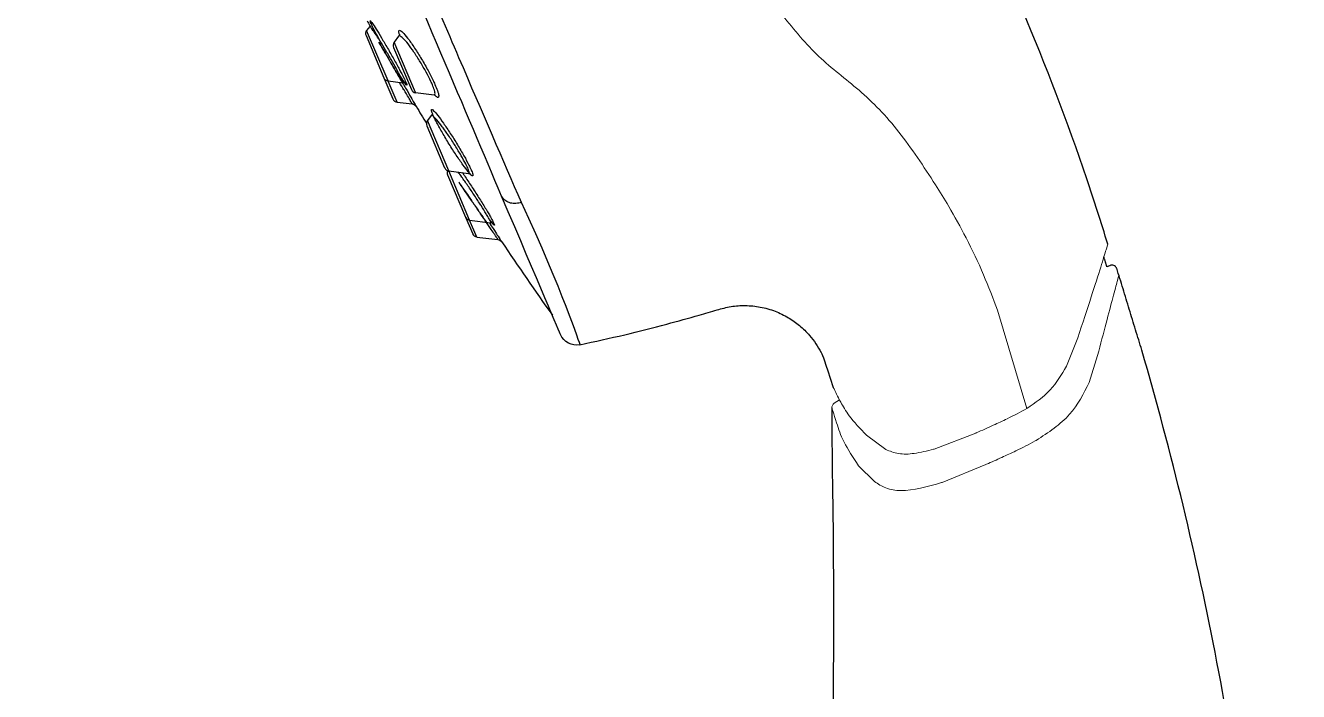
# Model space of a CAD drawing. Extents: x 1522 to 1942, y -990 to -693.
# Drawn here: x 1839.81 to 1854.55, y -739.59 to -731.88 of the extents above; entities that cross this region are included whole.
import ezdxf

# ---------------------------------------------------------------- set-up
doc = ezdxf.new("R2010")
doc.units = 0
doc.header["$LTSCALE"] = 7
doc.header["$MEASUREMENT"] = 0
doc.layers.get('0').update_dxf_attribs({"color": 2, "linetype": 'CONTINUOUS'})
doc.layers.add('41', color=7, linetype='CONTINUOUS')

msp = doc.modelspace()

# ---------------------------------------------------------------- linework, layer by layer
at = {"color": 7, "linetype": 'Continuous', "lineweight": 15}
for p, q in [((1851.405, -736.315), (1851.065, -735.18)), ((1851.993, -735.499), (1851.863, -735.827)), ((1852.126, -736.015), (1852.223, -735.702)), ((1849.234, -736.217), (1849.172, -736.257)), ((1849.546, -736.627), (1849.77, -736.792)), ((1850.329, -736.788), (1850.812, -736.602)), ((1850.812, -736.602), (1850.818, -736.599)), ((1851.5, -736.693), (1851.511, -736.687)), ((1850.937, -736.962), (1850.928, -736.966)), ((1849.454, -736.979), (1849.638, -737.163)), ((1850.422, -737.172), (1850.928, -736.966)), ((1850.422, -737.172), (1850.417, -737.174))]:
    msp.add_line(p, q, dxfattribs=at)
for points, knots in [([(1848.573, -731.766), (1848.71, -731.933), (1848.988, -732.27), (1849.468, -732.615), (1849.929, -733.086), (1850.207, -733.514), (1850.346, -733.727)], [0, 0, 0, 0, 0.242545, 0.491582, 0.746495, 1, 1, 1, 1]), ([(1851.065, -735.18), (1851.012, -735.041), (1850.9, -734.75), (1850.708, -734.347), (1850.518, -734.004), (1850.397, -733.809), (1850.346, -733.727)], [0, 0, 0, 0, 0.259068, 0.544461, 0.807844, 1, 1, 1, 1]), ([(1852.341, -734.415), (1852.337, -734.428), (1852.329, -734.454), (1852.263, -734.668), (1852.155, -735.012), (1852.048, -735.333), (1851.993, -735.499)], [0, 0, 0, 0, 0.223097, 0.464167, 0.723142, 1, 1, 1, 1]), ([(1852.223, -735.702), (1852.257, -735.572), (1852.325, -735.313), (1852.403, -735.02), (1852.457, -734.817), (1852.464, -734.791), (1852.468, -734.778), (1852.468, -734.776), (1852.469, -734.774), (1852.469, -734.773)], [0, 0, 0, 0, 0.250056, 0.500074, 0.750037, 1, 1, 1, 1.035088, 1.035088, 1.035088, 1.035088]), ([(1851.863, -735.827), (1851.806, -735.924), (1851.692, -736.119), (1851.501, -736.25), (1851.405, -736.315)], [0, 0, 0, 0, 0.498517, 1, 1, 1, 1]), ([(1849.162, -736.072), (1849.174, -736.097), (1849.198, -736.147), (1849.241, -736.233), (1849.291, -736.318), (1849.372, -736.443), (1849.473, -736.55), (1849.546, -736.627)], [0, 0, 0, 0, 0.186302, 0.370226, 0.505083, 0.642541, 1, 1, 1, 1]), ([(1851.511, -736.687), (1851.652, -736.595), (1851.923, -736.419), (1852.061, -736.145), (1852.126, -736.015)], [0, 0, 0, 0, 0.522555, 1, 1, 1, 1]), ([(1849.172, -736.257), (1849.168, -736.261), (1849.16, -736.267), (1849.151, -736.281), (1849.146, -736.296), (1849.146, -736.306), (1849.146, -736.311)], [0, 0, 0, 0, 0.245725, 0.500126, 0.754405, 1, 1, 1, 1]), ([(1849.146, -736.311), (1849.148, -736.319), (1849.153, -736.333), (1849.184, -736.432), (1849.2, -736.481)], [0, 0, 0, 0, 0.499968, 1, 1, 1, 1]), ([(1850.818, -736.599), (1850.884, -736.57), (1851.003, -736.517), (1851.207, -736.423), (1851.325, -736.359), (1851.405, -736.315)], [0, 0, 0, 0, 0.325771, 0.592982, 1, 1, 1, 1]), ([(1849.2, -736.481), (1849.223, -736.555), (1849.266, -736.693), (1849.391, -736.883), (1849.454, -736.979)], [0, 0, 0, 0, 0.498472, 1, 1, 1, 1]), ([(1849.77, -736.792), (1849.817, -736.811), (1849.918, -736.851), (1850.109, -736.842), (1850.248, -736.808), (1850.324, -736.789)], [0, 0, 0, 0, 0.291735, 0.6120076, 1, 1, 1, 1]), ([(1850.324, -736.789), (1850.325, -736.789), (1850.326, -736.789), (1850.328, -736.788), (1850.329, -736.788)], [0, 0, 0, 0, 0.499767, 1, 1, 1, 1]), ([(1850.937, -736.962), (1850.995, -736.936), (1851.109, -736.886), (1851.308, -736.794), (1851.428, -736.731), (1851.5, -736.693)], [0, 0, 0, 0, 0.296852, 0.576804, 1, 1, 1, 1]), ([(1849.638, -737.163), (1849.681, -737.19), (1849.772, -737.25), (1850.02, -737.289), (1850.253, -737.221), (1850.417, -737.174)], [0, 0, 0, 0, 0.206559, 0.443334, 1, 1, 1, 1])]:
    msp.add_open_spline(points, degree=3, knots=knots, dxfattribs=at)
at = {"layer": '41', "color": 7, "linetype": 'Continuous'}
for p, q in [((1843.792, -731.893), (1843.757, -731.939)), ((1844.005, -732.524), (1843.757, -731.939)), ((1843.792, -731.893), (1843.792, -731.893)), ((1843.75, -731.999), (1843.957, -732.487)), ((1844.127, -732.006), (1844.075, -732.075)), ((1844.323, -732.659), (1844.075, -732.075)), ((1844.068, -732.135), (1844.275, -732.623)), ((1843.957, -732.487), (1844.061, -732.732)), ((1844.005, -732.524), (1844.177, -732.545)), ((1844.109, -732.768), (1844.006, -732.526)), ((1844.323, -732.659), (1844.538, -732.686)), ((1844.109, -732.768), (1844.286, -732.79)), ((1844.505, -732.922), (1844.46, -732.982)), ((1844.708, -733.566), (1844.46, -732.982)), ((1844.453, -733.042), (1844.66, -733.53)), ((1844.708, -733.566), (1844.937, -733.594)), ((1844.95, -734.136), (1844.708, -733.566)), ((1844.695, -733.612), (1844.902, -734.1)), ((1844.902, -734.1), (1844.985, -734.295)), ((1844.95, -734.136), (1845.19, -734.166)), ((1845.033, -734.331), (1844.95, -734.136)), ((1845.033, -734.331), (1845.277, -734.361)), ((1852.36, -734.664), (1852.331, -734.677))]:
    msp.add_line(p, q, dxfattribs=at)
for centre, radius, start, end in [((1843.805, -731.975), 0.06, 143, 203), ((1875.046, -714.511), 35.757, 208.9642, 209.1716), ((1844.123, -732.111), 0.06, 143, 203), ((1844.012, -732.464), 0.06, 203, 263), ((1844.331, -732.6), 0.06, 203, 263), ((1844.116, -732.708), 0.06, 203, 263), ((1875.046, -714.511), 35.757, 210.7945, 211.1626), ((1844.508, -733.018), 0.06, 143, 203), ((1844.716, -733.507), 0.06, 203, 263), ((1844.75, -733.588), 0.06, 155.3647, 203), ((1844.958, -734.077), 0.06, 203, 263), ((1845.04, -734.271), 0.06, 203, 263), ((1875.046, -714.511), 35.757, 213.7631, 215.423)]:
    msp.add_arc(centre, radius, start, end, dxfattribs=at)
at = {"layer": '41', "color": 7, "linetype": 'Continuous', "extrusion": (0.000182264, -0.000429386, -1)}
msp.add_arc((-1844.279, -732.849, 0.649), 0.06, 96.342, 149.877, dxfattribs=at)
at = {"layer": '41', "color": 7, "linetype": 'Continuous', "extrusion": (-0.000531236, 0.000815751, -1)}
msp.add_arc((-1845.272, -734.42, -1.573), 0.06, 94.5876, 146.9027, dxfattribs=at)
at = {"layer": '41', "color": 7, "linetype": 'Continuous', "extrusion": (0, 0, -1)}
msp.add_arc((-1846.186, -735.383, 0), 0.2, 258.3056, 337, dxfattribs=at)
at = {"layer": '41', "color": 7, "linetype": 'Continuous'}
for points, degree, knots in [([(1839.872, -720.607), (1839.872, -720.607), (1839.872, -720.607), (1839.872, -720.607), (1839.924, -720.731), (1840.124, -721.2), (1840.273, -721.55), (1840.841, -722.89), (1841.383, -724.167), (1842.315, -726.363), (1842.635, -727.117), (1843.293, -728.666), (1843.618, -729.429), (1844.249, -730.911), (1844.549, -731.613), (1845.096, -732.888), (1845.341, -733.456), (1845.546, -733.927)], 3, [0, 0, 0, 0, 0.00001, 0.00001, 0.125009, 0.125009, 0.250007, 0.250007, 0.500005, 0.500005, 0.625004, 0.625004, 0.750002, 0.750002, 0.875001, 0.875001, 1, 1, 1, 1]), ([(1845.32, -733.856), (1844.92, -732.913), (1844.369, -731.616), (1843.448, -729.445), (1843.131, -728.7), (1842.49, -727.189), (1842.178, -726.454), (1841.269, -724.313), (1840.741, -723.069), (1840.188, -721.765), (1840.043, -721.425), (1839.856, -720.983), (1839.806, -720.865), (1839.805, -720.856)], 3, [0, 0, 0, 0, 0.2500072, 0.2500072, 0.3750108, 0.3750108, 0.5000144, 0.5000144, 0.7500216, 0.7500216, 0.8750252, 0.8750252, 0.9926359, 0.9926359, 0.9926359, 0.9926359]), ([(1852.341, -734.415), (1852.264, -734.161), (1851.971, -733.245), (1851.369, -731.698), (1850.53, -729.785), (1849.9, -728.544), (1849.57, -727.932)], 3, [0, 0, 0, 0, 0.112692, 0.408737, 0.704782, 1, 1, 1, 1]), ([(1844.153, -732.479), (1844.151, -732.475), (1844.149, -732.471), (1844.147, -732.467), (1844.134, -732.443), (1844.119, -732.415), (1844.102, -732.383), (1844.102, -732.383), (1844.101, -732.382), (1844.101, -732.382), (1844.083, -732.349), (1844.063, -732.313), (1844.042, -732.277), (1844.021, -732.24), (1843.998, -732.202), (1843.976, -732.166), (1843.954, -732.129), (1843.932, -732.093), (1843.912, -732.061), (1843.892, -732.029), (1843.873, -732), (1843.857, -731.975), (1843.841, -731.951), (1843.827, -731.931), (1843.817, -731.917), (1843.807, -731.903), (1843.799, -731.895), (1843.795, -731.892), (1843.794, -731.892), (1843.793, -731.891), (1843.793, -731.892)], 3, [0, 0, 0, 0, 0.0226, 0.0226, 0.0226, 0.154347, 0.154347, 0.154347, 0.15651, 0.15651, 0.15651, 0.291586, 0.291586, 0.291586, 0.426963, 0.426963, 0.426963, 0.561588, 0.561588, 0.561588, 0.69462, 0.69462, 0.69462, 0.825787, 0.825787, 0.825787, 0.955478, 0.955478, 0.955478, 1, 1, 1, 1]), ([(1843.797, -731.828), (1843.797, -731.826), (1843.798, -731.826), (1843.8, -731.828), (1843.804, -731.831), (1843.812, -731.841), (1843.824, -731.857), (1843.835, -731.874), (1843.85, -731.897), (1843.868, -731.925), (1843.886, -731.954), (1843.907, -731.988), (1843.929, -732.025), (1843.951, -732.062), (1843.975, -732.103), (1843.999, -732.145), (1844.024, -732.187), (1844.048, -732.23), (1844.072, -732.272), (1844.095, -732.313), (1844.117, -732.354), (1844.137, -732.39), (1844.156, -732.426), (1844.173, -732.459), (1844.187, -732.487), (1844.189, -732.491), (1844.191, -732.496), (1844.194, -732.5)], 3, [0, 0, 0, 0, 0.060988, 0.060988, 0.060988, 0.189721, 0.189721, 0.189721, 0.31945, 0.31945, 0.31945, 0.450504, 0.450504, 0.450504, 0.582652, 0.582652, 0.582652, 0.715171, 0.715171, 0.715171, 0.847159, 0.847159, 0.847159, 0.977941, 0.977941, 0.977941, 1, 1, 1, 1]), ([(1843.911, -732.059), (1843.908, -732.055), (1843.906, -732.05), (1843.904, -732.046), (1843.883, -732.007), (1843.864, -731.971), (1843.848, -731.941), (1843.837, -731.92), (1843.828, -731.902), (1843.821, -731.886), (1843.81, -731.865), (1843.803, -731.849), (1843.8, -731.839), (1843.798, -731.833), (1843.797, -731.83), (1843.797, -731.828)], 3, [0, 0, 0, 0, 0.036189, 0.036189, 0.036189, 0.345856, 0.345856, 0.345856, 0.554015, 0.554015, 0.554015, 0.840686, 0.840686, 0.840686, 1, 1, 1, 1]), ([(1844.135, -731.983), (1844.13, -731.967), (1844.129, -731.954), (1844.13, -731.947), (1844.131, -731.937), (1844.137, -731.934), (1844.146, -731.939), (1844.156, -731.944), (1844.17, -731.956), (1844.187, -731.974), (1844.204, -731.993), (1844.225, -732.019), (1844.248, -732.049), (1844.271, -732.081), (1844.296, -732.118), (1844.323, -732.158), (1844.349, -732.198), (1844.376, -732.242), (1844.402, -732.287), (1844.428, -732.331), (1844.454, -732.376), (1844.477, -732.419), (1844.499, -732.461), (1844.52, -732.503), (1844.537, -732.539), (1844.54, -732.547), (1844.544, -732.555), (1844.548, -732.563)], 3, [0, 0, 0, 0, 0.09753, 0.09753, 0.09753, 0.218941, 0.218941, 0.218941, 0.342667, 0.342667, 0.342667, 0.468818, 0.468818, 0.468818, 0.596464, 0.596464, 0.596464, 0.723949, 0.723949, 0.723949, 0.849635, 0.849635, 0.849635, 0.972714, 0.972714, 0.972714, 1, 1, 1, 1]), ([(1844.172, -732.545), (1844.171, -732.543), (1844.17, -732.541), (1844.169, -732.539), (1844.145, -732.498), (1844.12, -732.455), (1844.096, -732.414), (1844.072, -732.372), (1844.047, -732.33), (1844.025, -732.291), (1844.003, -732.253), (1843.982, -732.217), (1843.965, -732.187), (1843.953, -732.166), (1843.942, -732.148), (1843.933, -732.132), (1843.921, -732.111), (1843.911, -732.095), (1843.906, -732.085), (1843.9, -732.075), (1843.898, -732.071), (1843.9, -732.075), (1843.902, -732.078), (1843.908, -732.089), (1843.917, -732.105), (1843.927, -732.122), (1843.941, -732.146), (1843.957, -732.174), (1843.973, -732.202), (1843.993, -732.236), (1844.014, -732.272), (1844.036, -732.309), (1844.059, -732.35), (1844.083, -732.391), (1844.107, -732.433), (1844.132, -732.476), (1844.156, -732.517), (1844.18, -732.559), (1844.204, -732.599), (1844.225, -732.636), (1844.246, -732.672), (1844.265, -732.705), (1844.281, -732.732), (1844.283, -732.737), (1844.286, -732.741), (1844.289, -732.746)], 3, [0, 0, 0, 0, 0.004086, 0.004086, 0.004086, 0.082439, 0.082439, 0.082439, 0.161199, 0.161199, 0.161199, 0.239841, 0.239841, 0.239841, 0.292821, 0.292821, 0.292821, 0.365808, 0.365808, 0.365808, 0.442588, 0.442588, 0.442588, 0.518986, 0.518986, 0.518986, 0.59549, 0.59549, 0.59549, 0.67256, 0.67256, 0.67256, 0.750416, 0.750416, 0.750416, 0.828942, 0.828942, 0.828942, 0.907728, 0.907728, 0.907728, 0.986235, 0.986235, 0.986235, 1, 1, 1, 1]), ([(1844.137, -731.981), (1844.137, -731.981), (1844.137, -731.983), (1844.137, -731.995), (1844.129, -732.003), (1844.126, -732.005)], 3, [0, 0, 0, 0, 0.367462, 0.834338, 1, 1, 1, 1]), ([(1844.511, -732.55), (1844.507, -732.543), (1844.504, -732.536), (1844.501, -732.529), (1844.486, -732.497), (1844.467, -732.46), (1844.447, -732.423), (1844.447, -732.423), (1844.446, -732.422), (1844.446, -732.422), (1844.425, -732.383), (1844.402, -732.343), (1844.378, -732.304), (1844.354, -732.264), (1844.329, -732.225), (1844.305, -732.19), (1844.281, -732.155), (1844.257, -732.122), (1844.236, -732.095), (1844.215, -732.069), (1844.195, -732.047), (1844.179, -732.031), (1844.164, -732.016), (1844.151, -732.006), (1844.142, -732.003), (1844.136, -732.001), (1844.131, -732.001), (1844.128, -732.005)], 3, [0, 0, 0, 0, 0.031718, 0.031718, 0.031718, 0.172456, 0.172456, 0.172456, 0.174749, 0.174749, 0.174749, 0.320826, 0.320826, 0.320826, 0.468815, 0.468815, 0.468815, 0.616603, 0.616603, 0.616603, 0.762049, 0.762049, 0.762049, 0.903922, 0.903922, 0.903922, 1, 1, 1, 1]), ([(1844.248, -732.725), (1844.246, -732.721), (1844.243, -732.717), (1844.241, -732.713), (1844.226, -732.689), (1844.209, -732.66), (1844.19, -732.628), (1844.19, -732.628), (1844.189, -732.628), (1844.189, -732.627), (1844.173, -732.6), (1844.155, -732.571), (1844.137, -732.54)], 3, [0, 0, 0, 0, 0.086877, 0.086877, 0.086877, 0.578695, 0.578695, 0.578695, 0.581977, 0.581977, 0.581977, 1, 1, 1, 1]), ([(1844.222, -732.574), (1844.219, -732.572), (1844.214, -732.566), (1844.207, -732.557), (1844.198, -732.544), (1844.185, -732.525), (1844.169, -732.5), (1844.16, -732.486), (1844.149, -732.47), (1844.139, -732.452)], 3, [0, 0, 0, 0, 0.327576, 0.327576, 0.327576, 0.754321, 0.754321, 0.754321, 1, 1, 1, 1]), ([(1844.179, -732.545), (1844.179, -732.545), (1844.179, -732.545), (1844.179, -732.545), (1844.181, -732.544), (1844.179, -732.536), (1844.174, -732.523), (1844.169, -732.512), (1844.162, -732.497), (1844.153, -732.479)], 3, [0, 0, 0, 0, 0.054347, 0.054347, 0.054347, 0.570823, 0.570823, 0.570823, 1, 1, 1, 1]), ([(1844.194, -732.5), (1844.204, -732.521), (1844.212, -732.538), (1844.217, -732.55), (1844.223, -732.565), (1844.225, -732.573), (1844.224, -732.574), (1844.223, -732.574), (1844.223, -732.574), (1844.222, -732.574)], 3, [0, 0, 0, 0, 0.403687, 0.403687, 0.403687, 0.889467, 0.889467, 0.889467, 1, 1, 1, 1]), ([(1844.538, -732.686), (1844.539, -732.686), (1844.539, -732.686), (1844.54, -732.686), (1844.547, -732.686), (1844.55, -732.68), (1844.55, -732.668), (1844.549, -732.655), (1844.544, -732.637), (1844.536, -732.614), (1844.53, -732.595), (1844.521, -732.574), (1844.511, -732.55)], 3, [0, 0, 0, 0, 0.022014, 0.022014, 0.022014, 0.375941, 0.375941, 0.375941, 0.727618, 0.727618, 0.727618, 1, 1, 1, 1]), ([(1844.538, -732.686), (1844.539, -732.686), (1844.546, -732.686), (1844.55, -732.689), (1844.551, -732.69), (1844.551, -732.69)], 3, [0, 0, 0, 0, 0.079693, 0.627972, 1, 1, 1, 1]), ([(1844.548, -732.563), (1844.559, -732.59), (1844.569, -732.613), (1844.576, -732.634), (1844.586, -732.66), (1844.591, -732.68), (1844.592, -732.694), (1844.594, -732.708), (1844.59, -732.715), (1844.583, -732.715), (1844.576, -732.715), (1844.565, -732.707), (1844.55, -732.693), (1844.548, -732.691), (1844.545, -732.688), (1844.543, -732.686)], 3, [0, 0, 0, 0, 0.195121, 0.195121, 0.195121, 0.447032, 0.447032, 0.447032, 0.700655, 0.700655, 0.700655, 0.958687, 0.958687, 0.958687, 1, 1, 1, 1]), ([(1844.287, -732.79), (1844.287, -732.79), (1844.287, -732.79), (1844.287, -732.79), (1844.286, -732.789), (1844.282, -732.782), (1844.274, -732.769), (1844.268, -732.758), (1844.259, -732.743), (1844.248, -732.725)], 3, [0, 0, 0, 0, 0.031543, 0.031543, 0.031543, 0.561639, 0.561639, 0.561639, 1, 1, 1, 1]), ([(1844.289, -732.746), (1844.301, -732.766), (1844.31, -732.783), (1844.317, -732.795), (1844.326, -732.81), (1844.33, -732.818), (1844.331, -732.818), (1844.331, -732.818), (1844.331, -732.818), (1844.331, -732.818)], 3, [0, 0, 0, 0, 0.438564, 0.438564, 0.438564, 0.968681, 0.968681, 0.968681, 1, 1, 1, 1]), ([(1844.914, -733.504), (1844.911, -733.498), (1844.908, -733.491), (1844.904, -733.484), (1844.89, -733.456), (1844.872, -733.424), (1844.852, -733.389), (1844.852, -733.388), (1844.851, -733.388), (1844.851, -733.387), (1844.83, -733.351), (1844.806, -733.312), (1844.782, -733.273), (1844.757, -733.234), (1844.731, -733.194), (1844.706, -733.157), (1844.681, -733.12), (1844.656, -733.085), (1844.633, -733.054), (1844.611, -733.024), (1844.59, -732.998), (1844.572, -732.977), (1844.554, -732.956), (1844.539, -732.941), (1844.528, -732.931), (1844.518, -732.922), (1844.51, -732.918), (1844.507, -732.921), (1844.506, -732.921), (1844.506, -732.922), (1844.506, -732.922)], 3, [0, 0, 0, 0, 0.03204, 0.03204, 0.03204, 0.166192, 0.166192, 0.166192, 0.168659, 0.168659, 0.168659, 0.307992, 0.307992, 0.307992, 0.448542, 0.448542, 0.448542, 0.588181, 0.588181, 0.588181, 0.725085, 0.725085, 0.725085, 0.858488, 0.858488, 0.858488, 0.988919, 0.988919, 0.988919, 1, 1, 1, 1]), ([(1844.508, -732.86), (1844.508, -732.857), (1844.509, -732.855), (1844.51, -732.854), (1844.513, -732.852), (1844.521, -732.856), (1844.533, -732.868), (1844.545, -732.879), (1844.561, -732.898), (1844.58, -732.922), (1844.6, -732.947), (1844.622, -732.978), (1844.647, -733.013), (1844.672, -733.048), (1844.699, -733.089), (1844.726, -733.131), (1844.754, -733.173), (1844.782, -733.218), (1844.809, -733.262), (1844.835, -733.306), (1844.861, -733.35), (1844.884, -733.39), (1844.906, -733.43), (1844.926, -733.467), (1844.942, -733.499), (1844.946, -733.507), (1844.949, -733.514), (1844.953, -733.521)], 3, [0, 0, 0, 0, 0.048058, 0.048058, 0.048058, 0.175359, 0.175359, 0.175359, 0.304823, 0.304823, 0.304823, 0.436929, 0.436929, 0.436929, 0.571046, 0.571046, 0.571046, 0.705615, 0.705615, 0.705615, 0.838801, 0.838801, 0.838801, 0.969386, 0.969386, 0.969386, 1, 1, 1, 1]), ([(1844.98, -733.621), (1844.978, -733.62), (1844.976, -733.619), (1844.973, -733.617), (1844.964, -733.61), (1844.95, -733.595), (1844.933, -733.575), (1844.916, -733.554), (1844.895, -733.527), (1844.872, -733.495), (1844.848, -733.462), (1844.822, -733.424), (1844.795, -733.384), (1844.768, -733.343), (1844.74, -733.299), (1844.713, -733.255), (1844.686, -733.211), (1844.659, -733.166), (1844.635, -733.124), (1844.611, -733.083), (1844.589, -733.043), (1844.57, -733.008), (1844.558, -732.984), (1844.546, -732.961), (1844.537, -732.942), (1844.526, -732.917), (1844.517, -732.897), (1844.512, -732.882), (1844.509, -732.872), (1844.508, -732.865), (1844.508, -732.86)], 3, [0, 0, 0, 0, 0.034097, 0.034097, 0.034097, 0.1493, 0.1493, 0.1493, 0.26686, 0.26686, 0.26686, 0.386501, 0.386501, 0.386501, 0.507018, 0.507018, 0.507018, 0.626759, 0.626759, 0.626759, 0.744407, 0.744407, 0.744407, 0.825081, 0.825081, 0.825081, 0.9298, 0.9298, 0.9298, 1, 1, 1, 1]), ([(1844.94, -733.595), (1844.943, -733.595), (1844.945, -733.594), (1844.946, -733.591), (1844.947, -733.585), (1844.944, -733.572), (1844.937, -733.554), (1844.932, -733.541), (1844.924, -733.524), (1844.914, -733.504)], 3, [0, 0, 0, 0, 0.227993, 0.227993, 0.227993, 0.665654, 0.665654, 0.665654, 1, 1, 1, 1]), ([(1844.953, -733.521), (1844.963, -733.543), (1844.972, -733.562), (1844.978, -733.577), (1844.986, -733.597), (1844.989, -733.611), (1844.988, -733.617), (1844.988, -733.622), (1844.985, -733.623), (1844.98, -733.621)], 3, [0, 0, 0, 0, 0.309901, 0.309901, 0.309901, 0.715524, 0.715524, 0.715524, 1, 1, 1, 1]), ([(1845.153, -734.081), (1845.149, -734.075), (1845.145, -734.068), (1845.14, -734.061), (1845.124, -734.033), (1845.104, -734.001), (1845.082, -733.966), (1845.081, -733.966), (1845.081, -733.965), (1845.08, -733.964), (1845.058, -733.929), (1845.032, -733.89), (1845.007, -733.851), (1844.981, -733.813), (1844.955, -733.774), (1844.929, -733.737), (1844.904, -733.701), (1844.88, -733.666), (1844.858, -733.636), (1844.842, -733.614), (1844.827, -733.594), (1844.814, -733.577)], 3, [0, 0, 0, 0, 0.050715, 0.050715, 0.050715, 0.248442, 0.248442, 0.248442, 0.252128, 0.252128, 0.252128, 0.456016, 0.456016, 0.456016, 0.659285, 0.659285, 0.659285, 0.859069, 0.859069, 0.859069, 1, 1, 1, 1]), ([(1845.2, -734.244), (1845.196, -734.237), (1845.191, -734.23), (1845.185, -734.222), (1845.164, -734.191), (1845.14, -734.156), (1845.115, -734.119), (1845.115, -734.119), (1845.115, -734.119), (1845.115, -734.118), (1845.09, -734.082), (1845.063, -734.043), (1845.037, -734.005), (1845.012, -733.967), (1844.986, -733.93), (1844.963, -733.896), (1844.94, -733.862), (1844.918, -733.831), (1844.899, -733.803), (1844.881, -733.777), (1844.865, -733.754), (1844.853, -733.736), (1844.841, -733.719), (1844.832, -733.706), (1844.828, -733.7), (1844.824, -733.693), (1844.823, -733.693), (1844.827, -733.698), (1844.83, -733.703), (1844.838, -733.715), (1844.85, -733.732), (1844.861, -733.748), (1844.875, -733.769), (1844.892, -733.793), (1844.905, -733.812), (1844.92, -733.834), (1844.936, -733.857), (1844.958, -733.889), (1844.983, -733.926), (1845.009, -733.963), (1845.034, -734), (1845.061, -734.039), (1845.086, -734.077), (1845.106, -734.106), (1845.126, -734.135), (1845.144, -734.162)], 3, [0, 0, 0, 0, 0.019505, 0.019505, 0.019505, 0.100867, 0.100867, 0.100867, 0.101556, 0.101556, 0.101556, 0.183131, 0.183131, 0.183131, 0.263131, 0.263131, 0.263131, 0.34109, 0.34109, 0.34109, 0.417294, 0.417294, 0.417294, 0.492655, 0.492655, 0.492655, 0.568394, 0.568394, 0.568394, 0.645526, 0.645526, 0.645526, 0.717879, 0.717879, 0.717879, 0.774486, 0.774486, 0.774486, 0.855793, 0.855793, 0.855793, 0.936961, 0.936961, 0.936961, 1, 1, 1, 1]), ([(1844.865, -733.585), (1844.867, -733.587), (1844.869, -733.59), (1844.871, -733.593), (1844.895, -733.628), (1844.922, -733.668), (1844.949, -733.71), (1844.977, -733.752), (1845.006, -733.796), (1845.033, -733.84), (1845.061, -733.883), (1845.088, -733.927), (1845.113, -733.967), (1845.137, -734.006), (1845.16, -734.044), (1845.178, -734.075), (1845.183, -734.083), (1845.187, -734.091), (1845.191, -734.098)], 3, [0, 0, 0, 0, 0.018089, 0.018089, 0.018089, 0.247607, 0.247607, 0.247607, 0.480113, 0.480113, 0.480113, 0.712679, 0.712679, 0.712679, 0.942237, 0.942237, 0.942237, 1, 1, 1, 1]), ([(1846.001, -735.461), (1846.001, -735.461), (1846.001, -735.461), (1846.001, -735.46), (1845.746, -734.859), (1845.32, -733.856)], 3, [0, 0, 0, 0, 0.000021, 0.000021, 1, 1, 1, 1]), ([(1845.543, -733.931), (1845.541, -733.932), (1845.538, -733.933), (1845.535, -733.934), (1845.514, -733.94), (1845.492, -733.943), (1845.47, -733.943), (1845.449, -733.943), (1845.428, -733.939), (1845.409, -733.933), (1845.389, -733.927), (1845.372, -733.917), (1845.357, -733.905), (1845.343, -733.893), (1845.331, -733.879), (1845.323, -733.863), (1845.322, -733.861), (1845.321, -733.859), (1845.32, -733.856)], 3, [0, 0, 0, 0, 0.028811, 0.028811, 0.028811, 0.261252, 0.261252, 0.261252, 0.493694, 0.493694, 0.493694, 0.733453, 0.733453, 0.733453, 0.965909, 0.965909, 0.965909, 1, 1, 1, 1]), ([(1845.546, -733.928), (1846.02, -734.942), (1846.226, -735.577), (1846.227, -735.579), (1846.227, -735.579), (1846.227, -735.579)], 3, [0, 0, 0, 0, 0.999963, 0.999963, 1, 1, 1, 1]), ([(1845.193, -734.166), (1845.194, -734.166), (1845.195, -734.165), (1845.195, -734.163), (1845.194, -734.158), (1845.189, -734.146), (1845.18, -734.129), (1845.173, -734.116), (1845.164, -734.1), (1845.153, -734.081)], 3, [0, 0, 0, 0, 0.19484, 0.19484, 0.19484, 0.654593, 0.654593, 0.654593, 1, 1, 1, 1]), ([(1845.235, -734.193), (1845.233, -734.192), (1845.231, -734.19), (1845.227, -734.186), (1845.219, -734.178), (1845.207, -734.162), (1845.191, -734.142), (1845.185, -734.133), (1845.178, -734.124), (1845.171, -734.114)], 3, [0, 0, 0, 0, 0.257008, 0.257008, 0.257008, 0.7894, 0.7894, 0.7894, 1, 1, 1, 1]), ([(1845.191, -734.098), (1845.203, -734.119), (1845.213, -734.137), (1845.22, -734.152), (1845.23, -734.171), (1845.236, -734.184), (1845.237, -734.189), (1845.238, -734.192), (1845.237, -734.193), (1845.235, -734.193)], 3, [0, 0, 0, 0, 0.332226, 0.332226, 0.332226, 0.774358, 0.774358, 0.774358, 1, 1, 1, 1]), ([(1845.178, -734.166), (1845.193, -734.19), (1845.208, -734.212), (1845.221, -734.232), (1845.227, -734.241), (1845.232, -734.249), (1845.237, -734.257)], 3, [0, 0, 0, 0, 0.710407, 0.710407, 0.710407, 1, 1, 1, 1]), ([(1845.28, -734.361), (1845.28, -734.361), (1845.277, -734.358), (1845.272, -734.35), (1845.266, -734.341), (1845.255, -734.324), (1845.24, -734.303), (1845.229, -734.286), (1845.215, -734.267), (1845.2, -734.244)], 3, [0, 0, 0, 0, 0.296512, 0.296512, 0.296512, 0.694122, 0.694122, 0.694122, 1, 1, 1, 1]), ([(1845.237, -734.257), (1845.253, -734.282), (1845.268, -734.304), (1845.28, -734.323), (1845.295, -734.346), (1845.307, -734.365), (1845.314, -734.375), (1845.319, -734.383), (1845.322, -734.387), (1845.322, -734.387)], 3, [0, 0, 0, 0, 0.306051, 0.306051, 0.306051, 0.703675, 0.703675, 0.703675, 1, 1, 1, 1]), ([(1852.331, -734.677), (1852.299, -734.572), (1852.296, -734.562)], 1, [0, 0, 1, 1.089977, 1.089977]), ([(1852.445, -734.693), (1852.444, -734.691), (1852.44, -734.683), (1852.429, -734.671), (1852.41, -734.659), (1852.389, -734.656), (1852.371, -734.659), (1852.363, -734.664), (1852.36, -734.664)], 3, [0.1294568, 0.1294568, 0.1294568, 0.1294568, 0.1835118, 0.3639815, 0.5504597, 0.7549679, 0.9127506, 1, 1, 1, 1]), ([(1846.226, -735.578), (1846.4, -735.542), (1846.737, -735.467), (1847.198, -735.35), (1847.554, -735.252), (1847.8, -735.178), (1847.977, -735.131), (1848.146, -735.12), (1848.319, -735.137), (1848.488, -735.185), (1848.64, -735.259), (1848.775, -735.354), (1848.908, -735.486), (1849.01, -735.636), (1849.058, -735.751), (1849.162, -736.072)], 3, [0, 0, 0, 0, 0.166935, 0.324749, 0.446562, 0.514295, 0.566003, 0.618263, 0.672726, 0.72885, 0.782155, 0.831626, 0.882786, 0.957759, 1, 1, 1, 1]), ([(1854.316, -761.335), (1854.377, -760.305), (1854.476, -758.192), (1854.551, -754.993), (1854.55, -751.742), (1854.482, -748.956), (1854.379, -746.636), (1854.279, -744.781), (1854.147, -742.928), (1853.927, -741.083), (1853.62, -739.25), (1853.227, -737.434), (1852.908, -736.237), (1852.735, -735.642)], 3, [0, 0, 0, 0, 0.119752, 0.245506, 0.37126, 0.49701, 0.568868, 0.64073, 0.712586, 0.784439, 0.856292, 0.928147, 1, 1, 1, 1]), ([(1849.151, -737.163), (1849.163, -737.883), (1849.17, -739.343), (1849.132, -741.563), (1849.045, -743.842), (1848.895, -746.179), (1848.702, -748.782), (1848.54, -751.67), (1848.42, -754.508), (1848.376, -756.32), (1848.362, -757.07)], 3, [0, 0, 0, 0, 0.108349, 0.21975, 0.334201, 0.451706, 0.572264, 0.727253, 0.887012, 1, 1, 1, 1])]:
    msp.add_open_spline(points, degree=degree, knots=knots, dxfattribs=at)
for points, degree in [([(1852.735, -735.642), (1852.445, -734.693)], 1), ([(1849.146, -736.311), (1849.144, -736.629), (1849.151, -737.163)], 2)]:
    msp.add_open_spline(points, degree=degree, dxfattribs=at)

doc.saveas('drawing.dxf')
